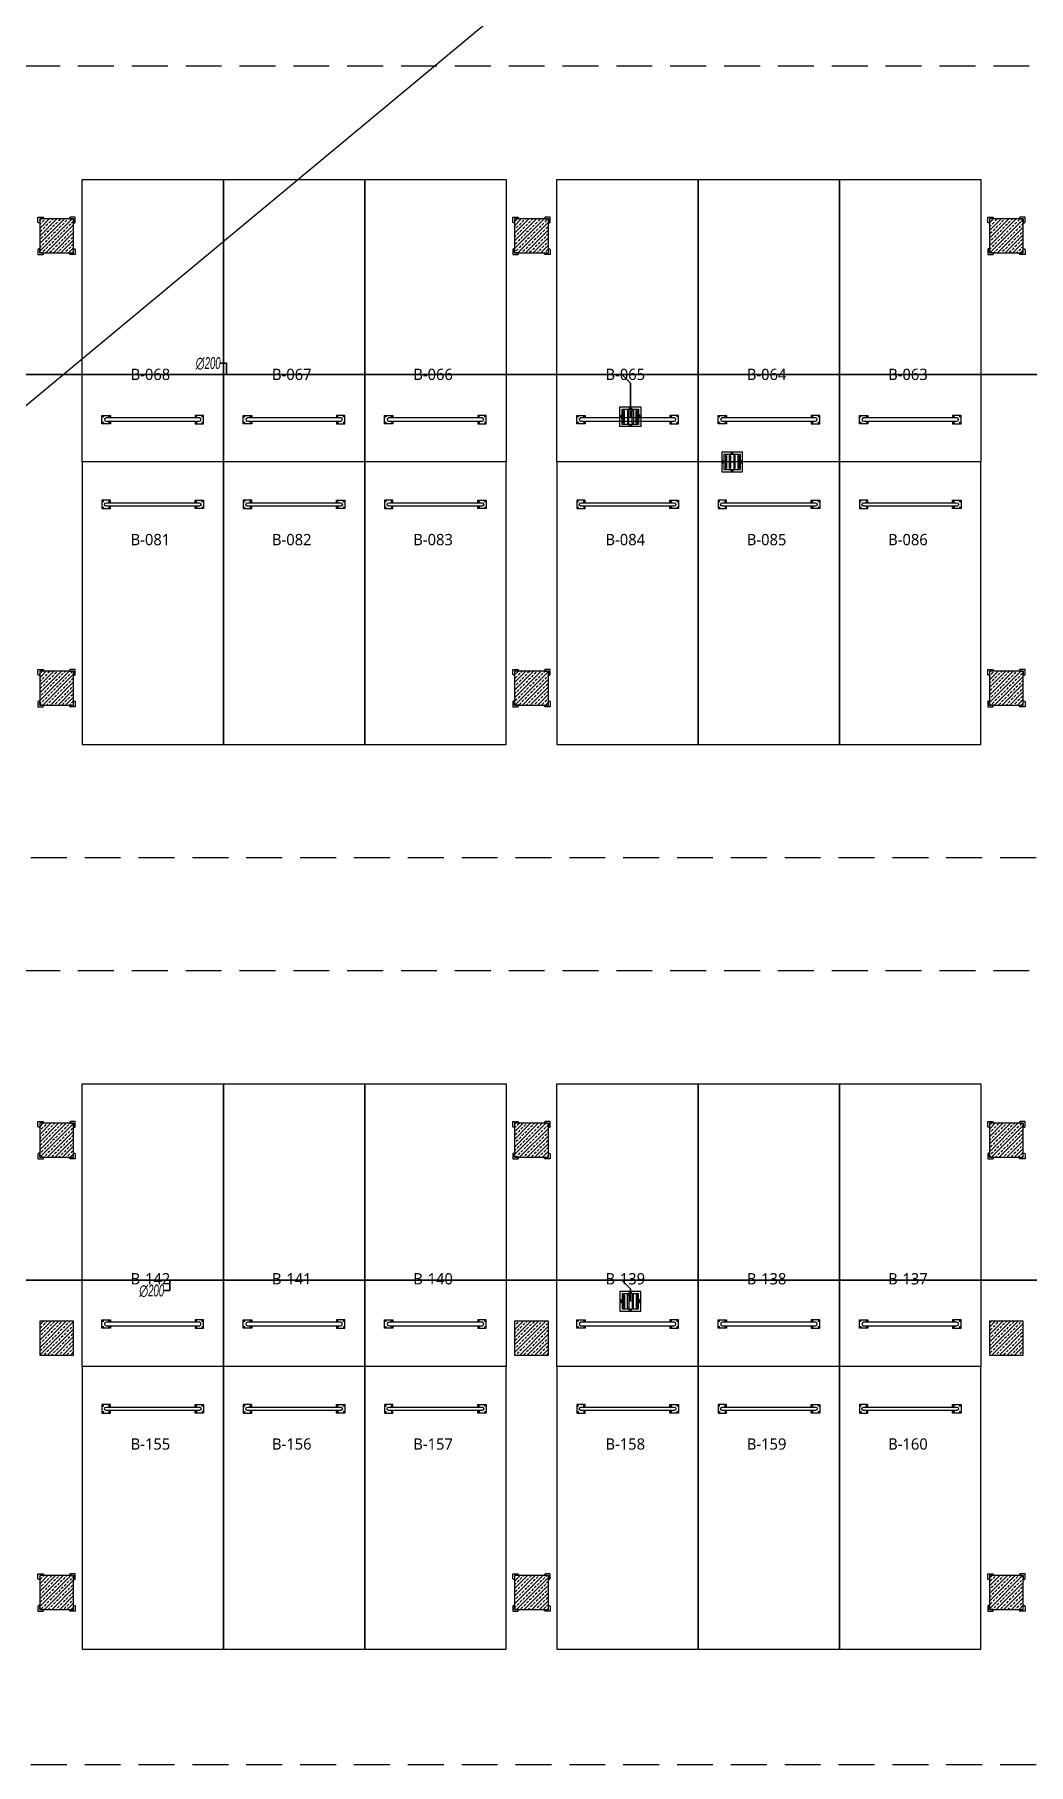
# Model space of a CAD drawing. Header units: millimetres. Extents: x -379292 to 1221486, y 92049 to 447512.
# Drawn here: x 88258 to 105838, y 237578 to 268180 of the extents above; entities that cross this region are included whole.
import ezdxf
from ezdxf.enums import TextEntityAlignment as Align

# ---------------------------------------------------------------- set-up
doc = ezdxf.new("R2010")
doc.units = ezdxf.units.MM
doc.linetypes.add('HIDDEN', pattern=[9.525, 6.35, -3.175])
doc.layers.add('0-KRCN-SHT YAĞMURSUYUBORUSU-100', color=3, linetype='PISSU_LINE50', lineweight=35)
doc.layers.add('0-KRCN-SHT-KOLADI-YAZIYAĞMURSUYU', color=4, linetype='Continuous', lineweight=35)
for name, color, linetype in [('04_RAIN INLET', 51, 'Continuous'), ('05_HATCH CONCRETE', 141, 'Continuous'), ('05_SYMBOL', 2, 'Continuous'), ('202-A-Y-MahalAd', 141, 'Continuous')]:
    doc.layers.add(name, color=color, linetype=linetype)
doc.styles.add('MUF', font='isocpeur.ttf')
doc.styles.get("Standard").update_dxf_attribs({"font": 'segoeuil.ttf'})
doc.styles.add('ÇAP-2', font='ARIALNBI.TTF')
doc.linetypes.add('PISSU_LINE50', pattern='A,50,-10,["C",MUF,S=10,R=0,X=1,Y=-5],0', length=60)
pattern_1 = [(225, (905000, -3e-07), (67.351921, -67.351921), []), (225, (904932.65, -3e-07), (67.351921, -67.351921), [47.625, -23.8125])]

# ---------------------------------------------------------------- blocks, each defined once
blk = doc.blocks.new('202_Vida')
at = {"color": 0, "linetype": 'ByBlock', "ltscale": 0.2}
for points in [[(1, 0), (-1, 0)], [(0, 1), (0, -1)]]:
    blk.add_lwpolyline(points, dxfattribs=at)
at = {"color": 0, "linetype": 'ByBlock'}
for radius in [0.42, 0.23, 0.155]:
    blk.add_circle((0, 0), radius, dxfattribs=at)
blk = doc.blocks.new('202_Stoper')
at = {"color": 0, "linetype": 'ByBlock'}
for points in [[(-750, -30), (-750, -75), (-900, -75), (-900, 75), (-750, 75), (-750, 30)], [(750, -30), (750, -75), (900, -75), (900, 75), (750, 75), (750, 30)]]:
    blk.add_lwpolyline(points, dxfattribs=at)
blk.add_lwpolyline([(825, -30, 1), (825, 30), (-825, 30, 1), (-825, -30)], format="xyb", close=True, dxfattribs=at)
at = {"color": 0, "linetype": 'ByBlock', "yscale": 10, "zscale": 10, "rotation": 180}
for p, xscale in [((-877, 53), -10), ((-772, 53), 10), ((772, 53), -10), ((877, 53), 10)]:
    blk.add_blockref('202_Vida', p, dxfattribs=dict(at, xscale=xscale))
at = {"color": 0, "linetype": 'ByBlock', "yscale": 10, "zscale": 10}
for p, xscale in [((-877, -52), 10), ((-772, -52), -10), ((772, -52), 10), ((877, -52), -10)]:
    blk.add_blockref('202_Vida', p, dxfattribs=dict(at, xscale=xscale))
blk = doc.blocks.new('202_Mahalblok')
at = {"color": 0, "linetype": 'ByBlock', "flags": 128}
blk.add_lwpolyline([(0, 0), (0, 5000), (2500, 5000), (2500, 0)], close=True, dxfattribs=at)
at = {"color": 252}
blk.add_blockref('202_Stoper', (1250, 750), dxfattribs=at)
at = {"color": 0, "linetype": 'ByBlock', "ltscale": 25}
blk.add_attdef('MAHALNO', text='', height=200, dxfattribs=at).set_placement((1209, 1390), align=Align.BOTTOM_CENTER)
blk = doc.blocks.new('202_Izgara')
at = {"color": 8, "ltscale": 25}
blk.add_circle((0, 0), 0.1, dxfattribs=at)
at = {"layer": '04_RAIN INLET', "color": 8}
for p, q in [((1.85, 1.75), (-1.85, 1.75)), ((-1.85, 1.75), (-1.85, -1.75)), ((1.45, 1.35), (-1.45, 1.35)), ((-1.45, 1.35), (-1.45, -1.35)), ((-1.2, 1.15), (-1.2, -1.15)), ((-1, 1.15), (-1.2, 1.15)), ((-1, 1.15), (-1, -1.15)), ((-0.5, -1.15), (-0.5, 1.15)), ((-0.5, 1.15), (-0.3, 1.15)), ((-0.3, 1.15), (-0.3, -1.15)), ((0.3, 1.15), (0.3, -1.15)), ((0.5, 1.15), (0.3, 1.15)), ((0.5, -1.15), (0.5, 1.15)), ((1, 1.15), (1, -1.15)), ((1.2, 1.15), (1, 1.15)), ((1.2, 1.15), (1.2, -1.15)), ((1.45, -1.35), (1.45, 1.35)), ((1.85, -1.75), (1.85, 1.75)), ((-1.85, -1.75), (1.85, -1.75)), ((-1.45, -1.35), (1.45, -1.35)), ((-1, -1.15), (-1.2, -1.15)), ((-0.5, -1.15), (-0.3, -1.15)), ((0.5, -1.15), (0.3, -1.15)), ((1.2, -1.15), (1, -1.15))]:
    blk.add_line(p, q, dxfattribs=at)
at = {"layer": '04_RAIN INLET', "color": 8, "ltscale": 50}
for p, q in [((-1.45, 0.2), (-1.65, 0.2)), ((0.2, 1.55), (-0.2, 1.55)), ((-0.2, 1.35), (-0.2, 1.55)), ((0.2, 1.35), (0.2, 1.55)), ((1.65, 0.2), (1.45, 0.2)), ((-1.45, -0.2), (-1.65, -0.2)), ((-0.2, -1.55), (-0.2, -1.35)), ((0.2, -1.55), (0.2, -1.35)), ((1.65, -0.2), (1.45, -0.2))]:
    blk.add_line(p, q, dxfattribs=at)
at = {"layer": '04_RAIN INLET', "color": 8, "ltscale": 50, "extrusion": (-2.89798e-21, 1.6744e-09, 1)}
for points in [[(-1.65, 0.2), (-1.65, -0.2)], [(1.65, -0.2), (1.65, 0.2)]]:
    blk.add_lwpolyline(points, dxfattribs=at)
at = {"layer": '04_RAIN INLET', "color": 8, "ltscale": 50, "extrusion": (-2.89798e-21, 1.6744e-09, 1), "elevation": 0}
blk.add_lwpolyline([(-0.2, -1.55), (0.2, -1.55)], dxfattribs=at)
blk = doc.blocks.new('bariyer')
at = {"color": 8, "ltscale": 25}
blk.add_lwpolyline([(0, -70), (15, -70, 0.414214), (30, -55), (30, 30), (-55, 30, 0.414214), (-70, 15), (-70, 0), (0, 0)], format="xyb", close=True, dxfattribs=at)
blk = doc.blocks.new('OtoParkBodrumKatMimari')
at = {"layer": '05_HATCH CONCRETE'}
h = blk.add_hatch(dxfattribs=at)
h.set_pattern_fill('ANSI33', color=8, scale=15, angle=180, style=0)
h.set_pattern_definition(pattern_1)
h.paths.add_polyline_path([(37300, 164100), (36700, 164100), (36700, 163500), (37300, 163500)])
h = blk.add_hatch(dxfattribs=at)
h.set_pattern_fill('ANSI33', color=8, scale=15, angle=180, style=0)
h.set_pattern_definition(pattern_1)
h.paths.add_polyline_path([(45700, 164100), (45100, 164100), (45100, 163500), (45700, 163500)])
h = blk.add_hatch(dxfattribs=at)
h.set_pattern_fill('ANSI33', color=8, scale=15, angle=180, style=0)
h.set_pattern_definition(pattern_1)
h.paths.add_polyline_path([(54100, 164100), (53500, 164100), (53500, 163500), (54100, 163500)])
h = blk.add_hatch(dxfattribs=at)
h.set_pattern_fill('ANSI33', color=8, scale=15, angle=180, style=0)
h.set_pattern_definition(pattern_1)
h.paths.add_polyline_path([(37300, 156100), (36700, 156100), (36700, 155500), (37300, 155500)])
h = blk.add_hatch(dxfattribs=at)
h.set_pattern_fill('ANSI33', color=8, scale=15, angle=180, style=0)
h.set_pattern_definition(pattern_1)
h.paths.add_polyline_path([(45700, 156100), (45100, 156100), (45100, 155500), (45700, 155500)])
h = blk.add_hatch(dxfattribs=at)
h.set_pattern_fill('ANSI33', color=8, scale=15, angle=180, style=0)
h.set_pattern_definition(pattern_1)
h.paths.add_polyline_path([(54100, 156100), (53500, 156100), (53500, 155500), (54100, 155500)])
h = blk.add_hatch(dxfattribs=at)
h.set_pattern_fill('ANSI33', color=8, scale=15, angle=180, style=0)
h.set_pattern_definition(pattern_1)
h.paths.add_polyline_path([(37300, 148100), (36700, 148100), (36700, 147500), (37300, 147500)])
h = blk.add_hatch(dxfattribs=at)
h.set_pattern_fill('ANSI33', color=8, scale=15, angle=180, style=0)
h.set_pattern_definition(pattern_1)
h.paths.add_polyline_path([(45700, 148100), (45100, 148100), (45100, 147500), (45700, 147500)])
h = blk.add_hatch(dxfattribs=at)
h.set_pattern_fill('ANSI33', color=8, scale=15, angle=180, style=0)
h.set_pattern_definition(pattern_1)
h.paths.add_polyline_path([(54100, 148100), (53500, 148100), (53500, 147500), (54100, 147500)])
h = blk.add_hatch(dxfattribs=at)
h.set_pattern_fill('ANSI33', color=8, scale=15, angle=180, style=0)
h.set_pattern_definition(pattern_1)
h.paths.add_polyline_path([(37300, 144600), (36700, 144600), (36700, 144000), (37300, 144000)])
h = blk.add_hatch(dxfattribs=at)
h.set_pattern_fill('ANSI33', color=8, scale=15, angle=180, style=0)
h.set_pattern_definition(pattern_1)
h.paths.add_polyline_path([(45700, 144600), (45100, 144600), (45100, 144000), (45700, 144000)])
h = blk.add_hatch(dxfattribs=at)
h.set_pattern_fill('ANSI33', color=8, scale=15, angle=180, style=0)
h.set_pattern_definition(pattern_1)
h.paths.add_polyline_path([(54100, 144600), (53500, 144600), (53500, 144000), (54100, 144000)])
h = blk.add_hatch(dxfattribs=at)
h.set_pattern_fill('ANSI33', color=8, scale=15, angle=180, style=0)
h.set_pattern_definition(pattern_1)
h.paths.add_polyline_path([(37300, 140100), (36700, 140100), (36700, 139500), (37300, 139500)])
h = blk.add_hatch(dxfattribs=at)
h.set_pattern_fill('ANSI33', color=8, scale=15, angle=180, style=0)
h.set_pattern_definition(pattern_1)
h.paths.add_polyline_path([(45700, 140100), (45100, 140100), (45100, 139500), (45700, 139500)])
h = blk.add_hatch(dxfattribs=at)
h.set_pattern_fill('ANSI33', color=8, scale=15, angle=180, style=0)
h.set_pattern_definition(pattern_1)
h.paths.add_polyline_path([(54100, 140100), (53500, 140100), (53500, 139500), (54100, 139500)])
at = {"color": 5}
for points in [[(37300, 164100), (36700, 164100), (36700, 163500), (37300, 163500)], [(45700, 164100), (45100, 164100), (45100, 163500), (45700, 163500)], [(54100, 164100), (53500, 164100), (53500, 163500), (54100, 163500)], [(37300, 156100), (36700, 156100), (36700, 155500), (37300, 155500)], [(45700, 156100), (45100, 156100), (45100, 155500), (45700, 155500)], [(54100, 156100), (53500, 156100), (53500, 155500), (54100, 155500)], [(37300, 148100), (36700, 148100), (36700, 147500), (37300, 147500)], [(45700, 148100), (45100, 148100), (45100, 147500), (45700, 147500)], [(54100, 148100), (53500, 148100), (53500, 147500), (54100, 147500)], [(37300, 144600), (36700, 144600), (36700, 144000), (37300, 144000)], [(45700, 144600), (45100, 144600), (45100, 144000), (45700, 144000)], [(54100, 144600), (53500, 144600), (53500, 144000), (54100, 144000)], [(37300, 140100), (36700, 140100), (36700, 139500), (37300, 139500)], [(45700, 140100), (45100, 140100), (45100, 139500), (45700, 139500)], [(54100, 140100), (53500, 140100), (53500, 139500), (54100, 139500)]]:
    blk.add_lwpolyline(points, close=True, dxfattribs=at)
at = {"layer": '05_SYMBOL', "color": 252, "linetype": 'HIDDEN', "ltscale": 100}
blk.add_lwpolyline([(130500, 154800), (130500, 164800, 0.414214), (128500, 166800), (19400, 166800, 0.414214), (17400, 164800), (17400, 154800, 0.414214), (19400, 152800), (128500, 152800, 0.414214)], format="xyb", close=True, dxfattribs=at)
blk.add_lwpolyline([(17400, 138759, 0.414214), (19400, 136759), (128500, 136759, 0.414214), (130500, 138759), (130500, 148800, 0.414214), (128500, 150800), (19400, 150800, 0.414214), (17400, 148800), (17400, 138759)], format="xyb", dxfattribs=at)
at = {"layer": '04_RAIN INLET', "xscale": 100, "yscale": 100, "zscale": 100, "rotation": 359.9999999845318}
blk.add_blockref('202_Izgara', (48950, 159800), dxfattribs=at)
at = {"layer": '05_SYMBOL', "color": 8, "xscale": -1}
for p in [(36700, 164100), (45100, 164100), (53500, 164100), (36700, 156100), (45100, 156100), (53500, 156100), (36700, 148100), (45100, 148100), (53500, 148100), (36700, 140100), (45100, 140100), (53500, 140100)]:
    blk.add_blockref('bariyer', p, dxfattribs=at)
at = {"layer": '05_SYMBOL', "color": 8}
for p in [(37300, 164100), (45700, 164100), (54100, 164100), (37300, 156100), (45700, 156100), (54100, 156100), (37300, 148100), (45700, 148100), (54100, 148100), (37300, 140100), (45700, 140100), (54100, 140100)]:
    blk.add_blockref('bariyer', p, dxfattribs=at)
at = {"layer": '05_SYMBOL', "color": 8, "rotation": 180}
for p in [(36700, 163500), (45100, 163500), (53500, 163500), (36700, 155500), (45100, 155500), (53500, 155500), (36700, 147500), (45100, 147500), (53500, 147500), (36700, 139500), (45100, 139500), (53500, 139500)]:
    blk.add_blockref('bariyer', p, dxfattribs=at)
at = {"layer": '05_SYMBOL', "color": 8, "xscale": -1, "rotation": 180}
for p in [(37300, 163500), (45700, 163500), (54100, 163500), (37300, 155500), (45700, 155500), (54100, 155500), (37300, 147500), (45700, 147500), (54100, 147500), (37300, 139500), (45700, 139500), (54100, 139500)]:
    blk.add_blockref('bariyer', p, dxfattribs=at)
at = {"layer": '202-A-Y-MahalAd', "color": 8, "ltscale": 25}
for p, values in [((37450, 159800), {'MAHALNO': 'B-068'}), ((39950, 159800), {'MAHALNO': 'B-067'}), ((42450, 159800), {'MAHALNO': 'B-066'}), ((45850, 159800), {'MAHALNO': 'B-065'}), ((48350, 159800), {'MAHALNO': 'B-064'}), ((50850, 159800), {'MAHALNO': 'B-063'}), ((37450, 143800), {'MAHALNO': 'B-142'}), ((39950, 143800), {'MAHALNO': 'B-141'}), ((42450, 143800), {'MAHALNO': 'B-140'}), ((45850, 143800), {'MAHALNO': 'B-139'}), ((48350, 143800), {'MAHALNO': 'B-138'}), ((50850, 143800), {'MAHALNO': 'B-137'})]:
    blk.add_blockref('202_Mahalblok', p, dxfattribs=at).add_auto_attribs(values)
ref = blk.add_blockref('202_Mahalblok', (37450, 159800), dxfattribs=dict(at, xscale=-1, rotation=180))
ref.add_attrib('MAHALNO', 'B-081', dxfattribs={"layer": '0', "color": 0, "linetype": 'ByBlock', "ltscale": 25, "height": 200}).set_placement((38659, 158267), align=Align.BOTTOM_CENTER)
ref = blk.add_blockref('202_Mahalblok', (39950, 159800), dxfattribs=dict(at, xscale=-1, rotation=180))
ref.add_attrib('MAHALNO', 'B-082', dxfattribs={"layer": '0', "color": 0, "linetype": 'ByBlock', "ltscale": 25, "height": 200}).set_placement((41159, 158267), align=Align.BOTTOM_CENTER)
ref = blk.add_blockref('202_Mahalblok', (42450, 159800), dxfattribs=dict(at, xscale=-1, rotation=180))
ref.add_attrib('MAHALNO', 'B-083', dxfattribs={"layer": '0', "color": 0, "linetype": 'ByBlock', "ltscale": 25, "height": 200}).set_placement((43659, 158267), align=Align.BOTTOM_CENTER)
ref = blk.add_blockref('202_Mahalblok', (45850, 159800), dxfattribs=dict(at, xscale=-1, rotation=180))
ref.add_attrib('MAHALNO', 'B-084', dxfattribs={"layer": '0', "color": 0, "linetype": 'ByBlock', "ltscale": 25, "height": 200}).set_placement((47059, 158267), align=Align.BOTTOM_CENTER)
ref = blk.add_blockref('202_Mahalblok', (48350, 159800), dxfattribs=dict(at, xscale=-1, rotation=180))
ref.add_attrib('MAHALNO', 'B-085', dxfattribs={"layer": '0', "color": 0, "linetype": 'ByBlock', "ltscale": 25, "height": 200}).set_placement((49559, 158267), align=Align.BOTTOM_CENTER)
ref = blk.add_blockref('202_Mahalblok', (50850, 159800), dxfattribs=dict(at, xscale=-1, rotation=180))
ref.add_attrib('MAHALNO', 'B-086', dxfattribs={"layer": '0', "color": 0, "linetype": 'ByBlock', "ltscale": 25, "height": 200}).set_placement((52059, 158267), align=Align.BOTTOM_CENTER)
ref = blk.add_blockref('202_Mahalblok', (37450, 143800), dxfattribs=dict(at, xscale=-1, rotation=180))
ref.add_attrib('MAHALNO', 'B-155', dxfattribs={"layer": '0', "color": 0, "linetype": 'ByBlock', "ltscale": 25, "height": 200}).set_placement((38659, 142267), align=Align.BOTTOM_CENTER)
ref = blk.add_blockref('202_Mahalblok', (39950, 143800), dxfattribs=dict(at, xscale=-1, rotation=180))
ref.add_attrib('MAHALNO', 'B-156', dxfattribs={"layer": '0', "color": 0, "linetype": 'ByBlock', "ltscale": 25, "height": 200}).set_placement((41159, 142267), align=Align.BOTTOM_CENTER)
ref = blk.add_blockref('202_Mahalblok', (42450, 143800), dxfattribs=dict(at, xscale=-1, rotation=180))
ref.add_attrib('MAHALNO', 'B-157', dxfattribs={"layer": '0', "color": 0, "linetype": 'ByBlock', "ltscale": 25, "height": 200}).set_placement((43659, 142267), align=Align.BOTTOM_CENTER)
ref = blk.add_blockref('202_Mahalblok', (45850, 143800), dxfattribs=dict(at, xscale=-1, rotation=180))
ref.add_attrib('MAHALNO', 'B-158', dxfattribs={"layer": '0', "color": 0, "linetype": 'ByBlock', "ltscale": 25, "height": 200}).set_placement((47059, 142267), align=Align.BOTTOM_CENTER)
ref = blk.add_blockref('202_Mahalblok', (48350, 143800), dxfattribs=dict(at, xscale=-1, rotation=180))
ref.add_attrib('MAHALNO', 'B-159', dxfattribs={"layer": '0', "color": 0, "linetype": 'ByBlock', "ltscale": 25, "height": 200}).set_placement((49559, 142267), align=Align.BOTTOM_CENTER)
ref = blk.add_blockref('202_Mahalblok', (50850, 143800), dxfattribs=dict(at, xscale=-1, rotation=180))
ref.add_attrib('MAHALNO', 'B-160', dxfattribs={"layer": '0', "color": 0, "linetype": 'ByBlock', "ltscale": 25, "height": 200}).set_placement((52059, 142267), align=Align.BOTTOM_CENTER)
blk = doc.blocks.new('G$CBAC204B7')
at = {"layer": '04_RAIN INLET', "color": 2}
for p, q in [((0.37, 0.35), (-0.37, 0.35)), ((-0.37, 0.35), (-0.37, -0.35)), ((0.288, 0.268), (-0.288, 0.268)), ((-0.288, 0.268), (-0.288, -0.268)), ((-0.246, 0.227), (-0.247, -0.227)), ((-0.205, 0.227), (-0.246, 0.227)), ((-0.205, 0.227), (-0.206, -0.227)), ((-0.103, -0.227), (-0.103, 0.227)), ((-0.103, 0.227), (-0.061, 0.227)), ((-0.061, 0.227), (-0.062, -0.227)), ((0.062, 0.227), (0.062, -0.227)), ((0.103, 0.227), (0.062, 0.227)), ((0.103, -0.227), (0.103, 0.227)), ((0.206, 0.227), (0.206, -0.227)), ((0.247, 0.227), (0.206, 0.227)), ((0.247, 0.227), (0.247, -0.227)), ((0.288, -0.268), (0.288, 0.268)), ((0.37, -0.35), (0.37, 0.35)), ((-0.37, -0.35), (0.37, -0.35)), ((-0.288, -0.268), (0.288, -0.268)), ((-0.206, -0.227), (-0.247, -0.227)), ((-0.103, -0.227), (-0.062, -0.227)), ((0.103, -0.227), (0.062, -0.227)), ((0.247, -0.227), (0.206, -0.227))]:
    blk.add_line(p, q, dxfattribs=at)
at = {"layer": '04_RAIN INLET', "color": 2, "ltscale": 50}
for p, q in [((-0.288, 0.053), (-0.329, 0.053)), ((0.041, 0.309), (-0.041, 0.309)), ((-0.041, 0.268), (-0.041, 0.309)), ((0.041, 0.268), (0.041, 0.309)), ((0.329, 0.053), (0.288, 0.053)), ((-0.288, -0.053), (-0.329, -0.053)), ((-0.041, -0.309), (-0.041, -0.268)), ((0.041, -0.309), (0.041, -0.268)), ((0.329, -0.053), (0.288, -0.053))]:
    blk.add_line(p, q, dxfattribs=at)
at = {"layer": '04_RAIN INLET', "color": 2, "ltscale": 50, "extrusion": (-2.90481e-21, 1.6744e-09, 1)}
for points in [[(-0.329, 0.053), (-0.329, -0.053)], [(0.329, -0.053), (0.329, 0.053)], [(-0.041, -0.309), (0.041, -0.309)]]:
    blk.add_lwpolyline(points, dxfattribs=at)
blk = doc.blocks.new('IZGARA')
at = {"layer": '04_RAIN INLET', "color": 2}
blk.add_blockref('G$CBAC204B7', (0, 0), dxfattribs=at)
blk = doc.blocks.new('A$Cbceac246')
at = {"layer": '0-KRCN-SHT YAĞMURSUYUBORUSU-100'}
for p, q in [((-730, 16105), (-6581.1, 16105)), ((-2330, 16104.7, 0), (-2315, 16089.7, 0)), ((-2315, 16030), (-2315, 16089.7, 0)), ((-730.1, 14502.3), (-6565.7, 14502.3)), ((-2330, 14502.3), (-2315, 14487.3)), ((-2315, 14465, 0), (-2315, 14487.3))]:
    blk.add_line(p, q, dxfattribs=at)
at = {"layer": '0-KRCN-SHT-KOLADI-YAZIYAĞMURSUYU', "linetype": 'Continuous'}
for p, q in [((-3040.9, 16125), (-3029.7, 16125)), ((-3040.9, 16125), (-3029.7, 16125)), ((-3029.7, 16106.8), (-3029.7, 16125)), ((-3029.7, 16106.8), (-3029.7, 16125)), ((-3140.8, 14484.1), (-3129.6, 14484.1)), ((-3140.8, 14484.1), (-3129.6, 14484.1)), ((-3129.6, 14502.3), (-3129.6, 14484.1)), ((-3129.6, 14502.3), (-3129.6, 14484.1))]:
    blk.add_line(p, q, dxfattribs=at)
at = {"layer": '04_RAIN INLET', "yscale": 50.00000000000001, "zscale": 50.00000000000001}
for p, xscale, rotation in [((-2315, 16030), -50.00000000000001, 180.0000000154683), ((-2315, 14465, 0), 50.00000000000001, 359.9999999845318)]:
    blk.add_blockref('IZGARA', p, dxfattribs=dict(at, xscale=xscale, rotation=rotation))
at = {"layer": '0-KRCN-SHT-KOLADI-YAZIYAĞMURSUYU', "linetype": 'Continuous', "style": 'ÇAP-2', "width": 0.7}
for p in [(-3084, 16125), (-3183.9, 14484.3)]:
    blk.add_text('∅200', height=21, dxfattribs=at).set_placement(p, align=Align.MIDDLE_LEFT)

msp = doc.modelspace()

# ---------------------------------------------------------------- block references
at = {"color": 8}
msp.add_blockref('OtoParkBodrumKatMimari', (51648, 100818.8), dxfattribs=at)

# ---------------------------------------------------------------- next in the draw order: linework, layer by layer
at = {"color": 3}
msp.add_line((72093, 248303.8), (230472.9, 380018.7), dxfattribs=at)

# ---------------------------------------------------------------- next in the draw order: block references
at = {"color": 30, "xscale": 10, "yscale": 10, "zscale": 10}
msp.add_blockref('A$Cbceac246', (121948, 101118.8), dxfattribs=at)

doc.saveas('drawing.dxf')
